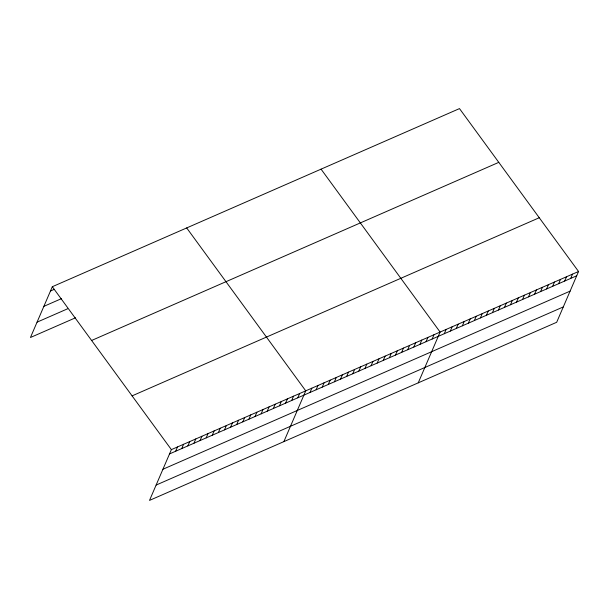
<?xml version="1.0" encoding="UTF-8"?>
<svg xmlns="http://www.w3.org/2000/svg" width="609" height="609" viewBox="0 0 609 609"><rect width="100%" height="100%" fill="white"/><g stroke="black" fill="none" stroke-linecap="round" stroke-linejoin="round"><path stroke-width="0.91" d="M578.55 271.5L171.38 449.625L149.51 500.408L556.679 322.283L578.55 271.5L459.49 108.592L52.321 286.717L30.45 337.5L75.493 317.799M175.636 451.246L177.485 446.953M181.741 448.574L183.591 444.281M187.854 445.902L189.703 441.609M193.959 443.23L195.809 438.937M200.064 440.558L201.914 436.265M206.177 437.886L208.019 433.593M212.282 435.214L214.132 430.921M218.387 432.542L220.237 428.249M224.5 429.87L226.342 425.577M230.605 427.198L232.455 422.905M236.711 424.526L238.561 420.233M242.824 421.854L244.666 417.561M248.929 419.182L250.779 414.889M255.034 416.51L256.884 412.217M261.139 413.838L262.989 409.545M267.252 411.166L269.102 406.873M273.357 408.494L275.207 404.201M279.462 405.822L281.312 401.529M285.575 403.15L287.425 398.857M291.681 400.478L293.53 396.185M297.786 397.806L299.636 393.513M283.87 441.632L305.741 390.841L186.689 227.933M310.004 392.462L311.854 388.169M316.109 389.79L317.959 385.497M322.222 387.118L324.064 382.825M328.327 384.446L330.177 380.153M334.432 381.774L336.282 377.481M340.545 379.102L342.387 374.809M346.65 376.431L348.5 372.137M352.756 373.759L354.605 369.465M358.861 371.087L360.711 366.793M364.974 368.415L366.824 364.121M371.079 365.743L372.929 361.449M377.184 363.071L379.034 358.777M383.297 360.399L385.139 356.105M389.402 357.727L391.252 353.433M395.507 355.055L397.357 350.761M401.62 352.383L403.462 348.089M407.726 349.711L409.575 345.417M413.831 347.039L415.681 342.745M419.944 344.367L421.786 340.073M426.049 341.695L427.899 337.401M432.154 339.023L434.004 334.729M418.238 382.848L440.109 332.057L321.057 169.15M444.281 333.717L446.131 329.431M450.302 331.083L452.152 326.797M456.324 328.449L458.166 324.163M462.338 325.823L464.187 321.529M468.359 323.189L470.209 318.895M474.381 320.555L476.223 316.261M480.394 317.921L482.244 313.627M486.416 315.287L488.266 310.993M492.437 312.653L494.28 308.36M498.451 310.019L500.301 305.726M504.473 307.385L506.323 303.092M510.494 304.751L512.336 300.465M516.508 302.117L518.358 297.831M522.53 299.491L524.379 295.198M528.551 296.857L530.401 292.564M534.565 294.223L536.415 289.93M540.586 291.589L542.436 287.296M546.608 288.955L548.458 284.662M552.622 286.321L554.472 282.028M558.643 283.687L560.493 279.394M564.665 281.053L566.515 276.76M570.686 278.42L572.529 274.134M50.471 291.011L54.292 289.336M43.863 306.35L61.425 298.669M37.058 322.161L67.599 308.801M91.609 340.477L498.786 162.352M132.092 395.865L539.262 217.74M169.53 453.918L576.7 275.786M162.923 469.257L570.093 291.132M156.117 485.069L563.287 306.936M52.321 286.717L171.38 449.625"/></g></svg>
